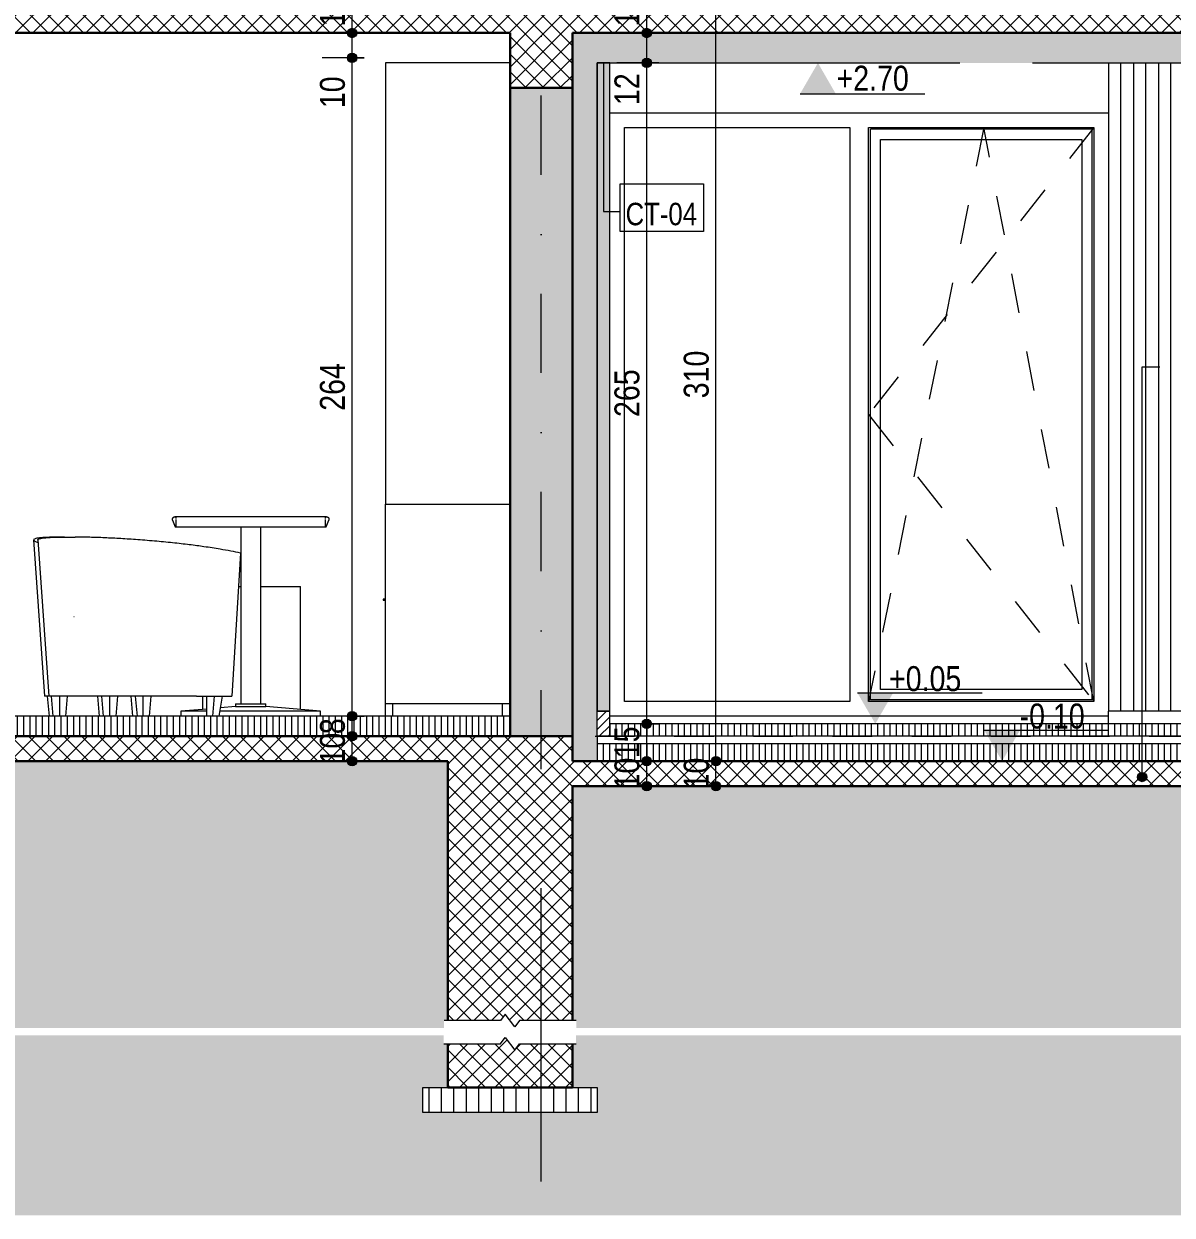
# Model space of a CAD drawing. Header units: centimetres. Extents: x -1987 to 51, y -192 to 807.
# Drawn here: x -904.1 to -443.6, y -192.1 to 285.7 of the extents above; entities that cross this region are included whole.
import ezdxf

# ---------------------------------------------------------------- set-up
doc = ezdxf.new("R2010")
doc.units = ezdxf.units.CM
doc.linetypes.add('Dash', pattern=[31.75, 15.875, -15.875])
doc.linetypes.add('Dash dot', pattern=[79.375, 31.75, -23.8125, 0, -23.8125])
for name, color, linetype, lineweight in [('A-ANNO-DIMS', 7, 'Continuous', 9), ('A-ANNO-DIMS-50', 7, 'Continuous', 9), ('A-ANNO-NOTE', 7, 'Continuous', 9), ('A-DETL-GENF', 7, 'Continuous', 9), ('A-DETL-MBND', 7, 'Continuous', 9), ('A-FLOR', 7, 'Continuous', 9), ('A-FLOR-FNSH', 7, 'Continuous', 9), ('A-FLOR-LEVL', 7, 'Continuous', 9), ('A-FLOR-MCUT', 7, 'Continuous', 9), ('A-FLOR-PATT', 7, 'Continuous', 9), ('A-GLAZ', 7, 'Continuous', 5), ('A-GLAZ-CWMG', 7, 'Continuous', 9), ('A-GLAZ-HDLN', 7, 'Dash', 5), ('A-WALL', 7, 'Continuous', 9), ('A-WALL-IDEN', 7, 'Continuous', 9), ('A-WALL-PATT', 7, 'Continuous', 9), ('E-ELEC-EQPM', 7, 'Continuous', 9), ('G-ANNO-DIMS', 7, 'Continuous', 9), ('G-ANNO-TEXT', 7, 'Continuous', 9), ('I-FURN', 7, 'Continuous', 9), ('M-EQPM', 7, 'Continuous', 9), ('S-BEAM', 7, 'Continuous', 9), ('S-GRID', 7, 'Continuous', 9)]:
    doc.layers.add(name, color=color, linetype=linetype, lineweight=lineweight)
doc.layers.add('A-DETL', color=7, linetype='Continuous', lineweight=9, true_color=0x008000)
doc.styles.add('Arial Narrow', font='ARIALN.TTF', dxfattribs={"height": 10})
doc.styles.add('Arial Narrow_3', font='ARIALN.TTF', dxfattribs={"height": 9})
doc.dimstyles.new('TEC_DIM', dxfattribs={"dimscale": 30.48, "dimtxt": 10.23431, "dimasz": 0.492126, "dimexe": 0.393701, "dimexo": 0.246063, "dimgap": 0, "dimtad": 1, "dimdec": 0, "dimzin": 0, "dimdsep": 46, "dimtxsty": 'Arial Narrow', "dimblk1": 'DOTSMALL', "dimblk2": 'DOTSMALL', "dimsah": 1, "dimcen": 0.09, "dimazin": 0, "dimtfac": 1, "dimtdec": 4, "dimtix": 1, "dimtmove": 0, "dimatfit": 3, "dimfxl": 0, "dimtvp": 1, "dimtolj": 1, "dimtzin": 0, "dimarcsym": 0})
doc.dimstyles.new('TEC_DIM_2', dxfattribs={"dimscale": 30.48, "dimtxt": 10.23431, "dimasz": 0.492126, "dimexe": 0.393701, "dimexo": 0.246063, "dimgap": 0, "dimtad": 1, "dimdec": 0, "dimzin": 0, "dimdsep": 46, "dimtxsty": 'Arial Narrow', "dimblk1": 'DOTSMALL', "dimblk2": 'DOTSMALL', "dimsah": 1, "dimcen": 0.09, "dimazin": 0, "dimtfac": 1, "dimtdec": 4, "dimtix": 1, "dimtmove": 2, "dimatfit": 3, "dimfxl": 0, "dimtvp": 1, "dimtolj": 1, "dimtzin": 0, "dimarcsym": 0})
pattern_1 = [(270, (-1006.643, 5), (2.5, 2e-16), [])]
pattern_2 = [(45, (-985.806, 295.661), (-3.535534, 3.535534), []), (135, (-985.806, 295.661), (-3.535534, -3.535534), [])]
pattern_3 = [(0, (-985.806, 295.661), (19.05, 19.05), [19.05, -19.05]), (0, (-985.806, 302.805), (19.05, 19.05), [19.05, -19.05]), (0, (-985.806, 309.948), (19.05, 19.05), [19.05, -19.05]), (90, (-983.425, 312.33), (-19.05, 19.05), [19.05, -19.05]), (90, (-976.281, 312.33), (-19.05, 19.05), [19.05, -19.05]), (90, (-969.137, 312.33), (-19.05, 19.05), [19.05, -19.05])]

# ---------------------------------------------------------------- blocks, each defined once
blk = doc.blocks.new('ШКАФ - ШКАФ-2266388-1-1')
at = {"layer": 'I-FURN', "color": 253, "true_color": 0xaaaaaa}
for p, q in [((-759.14, 93), (-709.14, 93)), ((-759.14, 13), (-759.14, 93)), ((-709.14, 13), (-759.14, 13)), ((-756.14, 8), (-756.14, 13)), ((-712.14, 8), (-712.14, 13))]:
    blk.add_line(p, q, dxfattribs=at)
blk = doc.blocks.new('Rectangular Mullion - TEC_LAMEL-2326487-1-1')
at = {"layer": 'A-GLAZ-CWMG', "true_color": 0xe9e5e0}
blk.add_hatch(color=254, dxfattribs=at).paths.add_polyline_path([(-674.14, 10), (-669.14, 10), (-669.14, 270), (-674.14, 270), (-674.14, 13.84)])
at = {"layer": 'A-GLAZ-CWMG', "color": 253, "lineweight": 15, "true_color": 0xaaaaaa}
for p, q in [((-669.14, 270), (-674.14, 270)), ((-674.14, 270), (-674.14, 10)), ((-669.14, 10), (-669.14, 270)), ((-674.14, 10), (-669.14, 10))]:
    blk.add_line(p, q, dxfattribs=at)
blk = doc.blocks.new('Furniture_Crescent_Armchair - 870x580x380mm-1673152-1-1')
at = {"layer": 'I-FURN', "color": 253, "true_color": 0xaaaaaa}
for p, q in [((-898.52, 78.72), (-894.14, 16)), ((-887.86, 79.85), (-883.61, 79.85)), ((-817.2, 73.47), (-820.66, 16)), ((-884.7, 16), (-894.14, 16)), ((-892.31, 8), (-893.01, 16)), ((-889.83, 16), (-889.83, 8)), ((-887.36, 8), (-886.65, 16)), ((-880.46, 16), (-884.7, 16)), ((-834.89, 16), (-880.46, 16)), ((-872.17, 8), (-872.88, 16)), ((-869.69, 8), (-869.69, 16)), ((-866.51, 16), (-867.22, 8)), ((-859.43, 16), (-858.72, 8)), ((-856.24, 8), (-856.24, 16)), ((-853.77, 8), (-853.06, 16)), ((-834.89, 16), (-820.66, 16)), ((-830.8, 8), (-830.8, 16)), ((-828.33, 8), (-827.62, 16)), ((-825.85, 8), (-824.44, 16))]:
    blk.add_line(p, q, dxfattribs=at)
at = {"layer": 'I-FURN', "color": 253, "true_color": 0xaaaaaa, "flags": 128}
blk.add_lwpolyline([(-884.11, 47.99), (-884.01, 48), (-883.92, 48)], dxfattribs=at)
at = {"layer": 'I-FURN', "color": 253, "true_color": 0xaaaaaa}
for points, knots in [([(-898.47, 78.59), (-898.6, 78.79), (-898.34, 79.15), (-896.35, 79.55), (-893.45, 79.76), (-890.46, 79.84), (-888.76, 79.85), (-887.86, 79.85)], [0.4705882, 0.4705882, 0.4705882, 0.4705882, 0.6029412, 0.7352941, 0.8676471, 0.9338235, 1, 1, 1, 1]), ([(-831.92, 76), (-832.81, 76.13), (-834.68, 76.4), (-838.75, 76.92), (-844.39, 77.56), (-851.75, 78.26), (-859.1, 78.84), (-866.11, 79.29), (-872.57, 79.61), (-877.53, 79.78), (-881.14, 79.84), (-882.81, 79.85), (-883.61, 79.85)], [-1, -1, -1, -1, -0.933824, -0.867647, -0.735294, -0.602941, -0.470588, -0.352941, -0.235294, -0.117647, -0.058824, 0, 0, 0, 0]), ([(-817.2, 73.47), (-818.42, 73.72), (-821.02, 74.22), (-825.86, 75.06), (-829.64, 75.66), (-831.92, 76)], [-1, -1, -1, -1, -0.7, -0.4, 0, 0, 0, 0])]:
    blk.add_open_spline(points, degree=3, knots=knots, dxfattribs=at)
blk = doc.blocks.new('Furniture_Crescent_Armchair - 870x580x380mm-1824840-1-1')
at = {"layer": 'I-FURN', "color": 253, "true_color": 0xaaaaaa}
for p, q in [((-900.25, 78.72), (-895.87, 16)), ((-887.86, 79.85), (-889.59, 79.85)), ((-894.28, 16), (-895.87, 16)), ((-894.74, 16), (-894.04, 8)), ((-874.61, 16), (-873.9, 8)), ((-860.45, 8), (-861.16, 16)), ((-832.53, 16), (-832.53, 10.75))]:
    blk.add_line(p, q, dxfattribs=at)
blk.add_open_spline([(-889.59, 79.85), (-890.39, 79.85), (-891.91, 79.84), (-894.63, 79.78), (-897.38, 79.61), (-899.52, 79.29), (-900.47, 78.84), (-900.05, 78.32), (-899, 77.92), (-898.43, 77.75)], degree=3, knots=[0, 0, 0, 0, 0.0588235, 0.1176471, 0.2352941, 0.3529412, 0.4705882, 0.6029412, 0.6983629, 0.6983629, 0.6983629, 0.6983629], dxfattribs=at)
blk = doc.blocks.new('Furniture_Table_Cafe - Furniture_Table_Cafe-1825741-1-1')
at = {"layer": 'I-FURN', "color": 253, "true_color": 0xaaaaaa}
for p, q in [((-844.46, 86.64), (-843.44, 84)), ((-843.14, 88), (-843.14, 87.3)), ((-843.14, 86.85), (-843.14, 84)), ((-783.14, 87.3), (-783.14, 88)), ((-783.14, 84), (-783.14, 86.85)), ((-782.84, 84), (-781.83, 86.64)), ((-843.44, 84), (-782.84, 84)), ((-817.14, 84), (-817.14, 12.92)), ((-809.14, 12.92), (-809.14, 84)), ((-830.8, 10.9), (-841.14, 10)), ((-841.14, 10), (-841.14, 8)), ((-830.87, 10), (-841.14, 10)), ((-785.14, 10), (-825.55, 10)), ((-819.23, 11.92), (-825.25, 11.39)), ((-819.23, 12.92), (-819.23, 11.92)), ((-819.23, 12.92), (-807.06, 12.92)), ((-819.23, 11.92), (-807.06, 11.92)), ((-807.06, 11.92), (-807.06, 12.92)), ((-785.14, 10), (-807.06, 11.92)), ((-785.14, 8), (-785.14, 10))]:
    blk.add_line(p, q, dxfattribs=at)
at = {"layer": 'I-FURN', "color": 253, "true_color": 0xaaaaaa, "flags": 128}
for points in [[(-844.46, 86.64), (-844.47, 86.68), (-844.48, 86.72), (-844.49, 86.76), (-844.5, 86.79), (-844.51, 86.83), (-844.52, 86.87), (-844.52, 86.91), (-844.52, 86.95), (-844.52, 86.99), (-844.52, 87.03), (-844.52, 87.07), (-844.52, 87.11), (-844.51, 87.15), (-844.51, 87.19), (-844.5, 87.23), (-844.49, 87.27), (-844.48, 87.31), (-844.46, 87.35), (-844.45, 87.38), (-844.43, 87.42), (-844.41, 87.46), (-844.39, 87.49), (-844.37, 87.53), (-844.35, 87.56), (-844.33, 87.59), (-844.31, 87.62), (-844.28, 87.65), (-844.25, 87.68), (-844.23, 87.71), (-844.2, 87.74), (-844.17, 87.77), (-844.13, 87.79), (-844.1, 87.82), (-844.07, 87.84), (-844.04, 87.86), (-844, 87.88), (-843.97, 87.9), (-843.93, 87.91), (-843.89, 87.93), (-843.85, 87.94), (-843.82, 87.96), (-843.78, 87.97), (-843.74, 87.98), (-843.7, 87.98), (-843.66, 87.99), (-843.62, 88), (-843.58, 88), (-843.54, 88), (-843.52, 88)], [(-843.52, 88), (-843.5, 88), (-843.43, 88), (-843.31, 88), (-843.14, 88)], [(-782.76, 88), (-782.79, 88), (-782.86, 88), (-782.98, 88), (-783.15, 88), (-783.37, 88), (-783.63, 88), (-783.95, 88), (-784.31, 88), (-784.71, 88), (-785.16, 88), (-785.66, 88), (-786.2, 88), (-786.78, 88), (-787.4, 88), (-788.07, 88), (-788.78, 88), (-789.52, 88), (-790.3, 88), (-791.12, 88), (-791.98, 88), (-792.87, 88), (-793.79, 88), (-794.74, 88), (-795.72, 88), (-796.73, 88), (-797.76, 88), (-798.82, 88), (-799.91, 88), (-801.01, 88), (-802.13, 88), (-803.28, 88), (-804.43, 88), (-805.6, 88), (-806.79, 88), (-807.98, 88), (-809.18, 88), (-810.39, 88), (-811.6, 88), (-812.82, 88), (-814.03, 88), (-815.24, 88), (-816.45, 88), (-817.66, 88), (-818.86, 88), (-820.05, 88), (-821.22, 88), (-822.39, 88), (-823.54, 88), (-824.67, 88), (-825.79, 88), (-826.88, 88), (-827.95, 88), (-829, 88), (-830.03, 88), (-831.02, 88), (-831.99, 88), (-832.93, 88), (-833.83, 88), (-834.71, 88), (-835.55, 88), (-836.35, 88), (-837.11, 88), (-837.84, 88), (-838.53, 88), (-839.18, 88), (-839.78, 88), (-840.34, 88), (-840.86, 88), (-841.34, 88), (-841.77, 88), (-842.15, 88), (-842.49, 88), (-842.78, 88), (-843.02, 88), (-843.22, 88), (-843.37, 88), (-843.47, 88), (-843.52, 88), (-843.52, 88)], [(-783.17, 88), (-783.07, 88), (-782.92, 88), (-782.82, 88), (-782.77, 88), (-782.76, 88)], [(-782.76, 88), (-782.72, 88), (-782.68, 88), (-782.64, 87.99), (-782.6, 87.99), (-782.56, 87.98), (-782.53, 87.97), (-782.49, 87.96), (-782.45, 87.95), (-782.41, 87.94), (-782.37, 87.92), (-782.34, 87.9), (-782.3, 87.89), (-782.27, 87.87), (-782.23, 87.85), (-782.2, 87.83), (-782.17, 87.8), (-782.13, 87.78), (-782.1, 87.75), (-782.07, 87.72), (-782.05, 87.7), (-782.02, 87.67), (-781.99, 87.64), (-781.97, 87.61), (-781.94, 87.57), (-781.92, 87.54), (-781.9, 87.51), (-781.88, 87.47), (-781.86, 87.44), (-781.85, 87.4), (-781.83, 87.36), (-781.82, 87.32), (-781.8, 87.29), (-781.79, 87.25), (-781.79, 87.21), (-781.78, 87.17), (-781.77, 87.13), (-781.77, 87.09), (-781.76, 87.05), (-781.76, 87.01), (-781.76, 86.97), (-781.77, 86.93), (-781.77, 86.89), (-781.77, 86.85), (-781.78, 86.81), (-781.79, 86.77), (-781.8, 86.73), (-781.81, 86.7), (-781.82, 86.66), (-781.83, 86.64)]]:
    blk.add_lwpolyline(points, dxfattribs=at)
blk = doc.blocks.new('Fireplace - Type 1-2346596-1-1')
at = {"layer": 'E-ELEC-EQPM', "color": 253, "true_color": 0xaaaaaa}
for p, q in [((-759.14, 270), (-759.14, 93)), ((-709.14, 270), (-759.14, 270)), ((-760.07, 54.99), (-760.07, 54.49)), ((-759.14, 54.99), (-760.07, 54.99)), ((-760.07, 54.99), (-760.07, 54.49)), ((-760.07, 54.99), (-759.14, 54.99)), ((-760.07, 54.49), (-759.14, 54.49)), ((-759.14, 54.49), (-760.07, 54.49)), ((-759.37, 54.99), (-759.14, 54.99)), ((-759.37, 54.49), (-759.37, 54.99)), ((-759.14, 54.99), (-759.37, 54.99)), ((-759.37, 54.99), (-759.37, 54.49)), ((-759.14, 54.49), (-759.37, 54.49)), ((-759.37, 54.49), (-759.14, 54.49)), ((-759.14, 8), (-759.14, 13))]:
    blk.add_line(p, q, dxfattribs=at)
blk = doc.blocks.new('Heat_Pump-Floor_Unit-VRV_IV-Daikin-FXLQ_MVJU - ERROR_LOAD Type Catalog-2382949-1-1')
at = {"layer": 'M-EQPM'}
for p, q in [((-818.01, 60.01), (-817.14, 60.01)), ((-809.14, 60.01), (-795.68, 60.01)), ((-795.68, 60.01), (-793.14, 60.01)), ((-793.14, 10.7), (-793.14, 60.01))]:
    blk.add_line(p, q, dxfattribs=at)
blk = doc.blocks.new('DOUBLE - OK_F - 200x242-2493595-1-1')
at = {"layer": 'A-GLAZ'}
for p, q in [((-663.24, 13.9), (-663.24, 244.1)), ((-663.24, 244.1), (-572.94, 244.1)), ((-572.94, 244.1), (-572.94, 13.9)), ((-565.34, 13.9), (-565.34, 244.1)), ((-565.34, 244.1), (-475.04, 244.1)), ((-475.04, 244.1), (-475.04, 13.9)), ((-564.64, 14.6), (-564.64, 243.4)), ((-475.74, 243.4), (-564.64, 243.4)), ((-560.54, 18.7), (-560.54, 239.3)), ((-560.54, 239.3), (-479.84, 239.3)), ((-479.84, 239.3), (-479.84, 18.7)), ((-475.74, 14.6), (-475.74, 243.4)), ((-475.74, 14.6), (-564.64, 14.6)), ((-479.84, 18.7), (-560.54, 18.7)), ((-572.94, 13.9), (-663.24, 13.9)), ((-475.04, 13.9), (-565.34, 13.9))]:
    blk.add_line(p, q, dxfattribs=at)
at = {"layer": 'A-GLAZ-HDLN'}
for p, q in [((-519.14, 244.1), (-565.34, 13.9)), ((-475.04, 244.1), (-565.34, 129)), ((-475.04, 13.9), (-519.14, 244.1)), ((-565.34, 129), (-475.04, 13.9))]:
    blk.add_line(p, q, dxfattribs=at)
blk = doc.blocks.new('Rectangular Mullion - TEC_LAMEL-V18-1-1')
at = {"layer": 'A-GLAZ-CWMG', "color": 253, "true_color": 0xaaaaaa}
for p, q in [((-469.14, 270), (-469.14, 10)), ((-464.14, 10), (-464.14, 270)), ((-464.14, 10), (-469.14, 10))]:
    blk.add_line(p, q, dxfattribs=at)
blk = doc.blocks.new('TEC-BREAKLINE - M_Break Line-2500870-1-1')
at = {"layer": 'A-DETL-GENF'}
for p, q in [((-1762.95, -114), (-1785.63, -114)), ((-1761.05, -111.46), (-1762.95, -114)), ((-1757.24, -116.54), (-1761.05, -111.46)), ((-1755.33, -114), (-1757.24, -116.54)), ((-1732.57, -114), (-1755.33, -114))]:
    blk.add_line(p, q, dxfattribs=at)
blk = doc.blocks.new('TEC-BREAKLINE - M_Break Line-V26-1-1')
at = {"layer": 'A-DETL-GENF'}
for p, q in [((-1785.72, -123.37), (-1762.95, -123.37)), ((-1762.95, -123.37), (-1761.05, -120.83)), ((-1761.05, -120.83), (-1757.24, -125.91)), ((-1757.24, -125.91), (-1755.33, -123.37)), ((-1755.33, -123.37), (-1732.66, -123.37))]:
    blk.add_line(p, q, dxfattribs=at)
blk = doc.blocks.new('Spot Elevations - ELEVATION_PROJECT-150941-1-1')
at = {"layer": 'A-ANNO-NOTE'}
blk.add_hatch(color=256, dxfattribs=at).paths.add_polyline_path([(-1581.3, 312.39), (-1566.99, 312.39), (-1574.14, 300)])
blk.add_line((-1581.3, 312.39), (-1531.3, 312.39), dxfattribs=at)
blk = doc.blocks.new('Spot Elevations - ELEVATION_PROJECT-V44-1-1')
at = {"layer": 'A-ANNO-NOTE'}
blk.add_hatch(color=256, dxfattribs=at).paths.add_polyline_path([(-1642.01, 259.44), (-1627.7, 259.44), (-1634.85, 271.83)])
blk.add_line((-1642.01, 259.44), (-1592.01, 259.44), dxfattribs=at)
blk = doc.blocks.new('DIMBLOCK32-1-1')
at = {"layer": 'A-ANNO-DIMS-50', "transparency": 16777216}
h = blk.add_hatch(color=256, dxfattribs=at)
edge = h.paths.add_edge_path()
edge.add_arc((-772.48, 0), 1.87, 0, 360)
h = blk.add_hatch(color=256, dxfattribs=at)
edge = h.paths.add_edge_path()
edge.add_arc((-772.48, -10), 1.87, 0, 360)
for p, q in [((-767.63, 0), (-784.48, 0)), ((-772.48, -10), (-772.48, 0)), ((-772.48, 0), (-767.63, 0)), ((-767.63, -10), (-784.48, -10)), ((-772.48, -10), (-767.63, -10))]:
    blk.add_line(p, q, dxfattribs=at)
for centre in [(-772.48, 0), (-772.48, -10)]:
    blk.add_circle(centre, 1.87, dxfattribs=at)
at = {"layer": 'A-ANNO-DIMS-50', "color": 0, "transparency": 16777216, "insert": (-785.4, -11.34), "char_height": 10, "width": 15.2053, "attachment_point": 1, "rotation": 90, "line_spacing_factor": 0.974696, "style": 'Arial Narrow'}
blk.add_mtext('10', dxfattribs=at)
blk = doc.blocks.new('_DotSmall')
at = {"color": 0, "linetype": 'ByBlock', "const_width": 0.5}
blk.add_lwpolyline([(-0.0625, 0, 1), (0.0625, 0, 1)], format="xyb", close=True, dxfattribs=at)
blk = doc.blocks.new('DIMBLOCK33-1-1')
at = {"layer": 'A-ANNO-DIMS-50', "transparency": 16777216}
h = blk.add_hatch(color=256, dxfattribs=at)
edge = h.paths.add_edge_path()
edge.add_arc((-772.48, 8), 1.87, 0, 360)
h = blk.add_hatch(color=256, dxfattribs=at)
edge = h.paths.add_edge_path()
edge.add_arc((-772.48, 0), 1.87, 0, 360)
for p, q in [((-767.63, 8), (-784.48, 8)), ((-772.48, 0), (-772.48, 8)), ((-772.48, 8), (-767.63, 8)), ((-767.63, 0), (-784.48, 0)), ((-772.48, 0), (-767.63, 0))]:
    blk.add_line(p, q, dxfattribs=at)
for centre in [(-772.48, 8), (-772.48, 0)]:
    blk.add_circle(centre, 1.87, dxfattribs=at)
at = {"layer": 'A-ANNO-DIMS-50', "color": 0, "transparency": 16777216, "insert": (-785.4, 0.83), "char_height": 10, "width": 7.6026, "attachment_point": 1, "rotation": 90, "line_spacing_factor": 0.974696, "style": 'Arial Narrow'}
blk.add_mtext('\\fArial Narrow|b0|i0|c204|p34|;8', dxfattribs=at)
blk = doc.blocks.new('DIMBLOCK34-1-1')
at = {"layer": 'A-ANNO-DIMS-50', "transparency": 16777216}
h = blk.add_hatch(color=256, dxfattribs=at)
edge = h.paths.add_edge_path()
edge.add_arc((-772.48, 272), 1.88, 0, 360)
h = blk.add_hatch(color=256, dxfattribs=at)
edge = h.paths.add_edge_path()
edge.add_arc((-772.48, 8), 1.87, 0, 360)
for p, q in [((-767.63, 272), (-784.48, 272)), ((-772.48, 8), (-772.48, 272)), ((-772.48, 272), (-767.63, 272)), ((-767.63, 8), (-784.48, 8)), ((-772.48, 8), (-767.63, 8))]:
    blk.add_line(p, q, dxfattribs=at)
for centre, radius in [((-772.48, 272), 1.88), ((-772.48, 8), 1.87)]:
    blk.add_circle(centre, radius, dxfattribs=at)
at = {"layer": 'A-ANNO-DIMS-50', "color": 0, "transparency": 16777216, "insert": (-785.4, 130.5), "char_height": 10, "width": 22.8079, "attachment_point": 1, "rotation": 90, "line_spacing_factor": 0.974696, "style": 'Arial Narrow'}
blk.add_mtext('264', dxfattribs=at)
blk = doc.blocks.new('DIMBLOCK35-1-1')
at = {"layer": 'A-ANNO-DIMS-50', "transparency": 16777216}
h = blk.add_hatch(color=256, dxfattribs=at)
edge = h.paths.add_edge_path()
edge.add_arc((-772.48, 282), 1.88, 0, 360)
h = blk.add_hatch(color=256, dxfattribs=at)
edge = h.paths.add_edge_path()
edge.add_arc((-772.48, 272), 1.88, 0, 360)
for p, q in [((-767.63, 282), (-784.48, 282)), ((-772.48, 272), (-772.48, 282)), ((-772.48, 282), (-767.63, 282)), ((-767.63, 272), (-784.48, 272)), ((-772.48, 272), (-767.63, 272))]:
    blk.add_line(p, q, dxfattribs=at)
for centre in [(-772.48, 282), (-772.48, 272)]:
    blk.add_circle(centre, 1.88, dxfattribs=at)
at = {"layer": 'A-ANNO-DIMS-50', "color": 0, "transparency": 16777216, "insert": (-785.4, 251.86), "char_height": 10, "width": 15.2053, "attachment_point": 1, "rotation": 90, "line_spacing_factor": 0.974696, "style": 'Arial Narrow'}
blk.add_mtext('10', dxfattribs=at)
blk = doc.blocks.new('DIMBLOCK36-1-1')
at = {"layer": 'A-ANNO-DIMS-50', "transparency": 16777216}
h = blk.add_hatch(color=256, dxfattribs=at)
edge = h.paths.add_edge_path()
edge.add_arc((-772.48, 300), 1.88, 0, 360)
h = blk.add_hatch(color=256, dxfattribs=at)
edge = h.paths.add_edge_path()
edge.add_arc((-772.48, 282), 1.88, 0, 360)
for p, q in [((-767.63, 300), (-784.48, 300)), ((-772.48, 282), (-772.48, 300)), ((-772.48, 300), (-767.63, 300)), ((-767.63, 282), (-784.48, 282)), ((-772.48, 282), (-767.63, 282))]:
    blk.add_line(p, q, dxfattribs=at)
for centre in [(-772.48, 300), (-772.48, 282)]:
    blk.add_circle(centre, 1.88, dxfattribs=at)
at = {"layer": 'A-ANNO-DIMS-50', "color": 0, "transparency": 16777216, "insert": (-785.4, 284.66), "char_height": 10, "width": 15.2053, "attachment_point": 1, "rotation": 90, "line_spacing_factor": 0.974696, "style": 'Arial Narrow'}
blk.add_mtext('18', dxfattribs=at)
blk = doc.blocks.new('DIMBLOCK39-1-1')
at = {"layer": 'A-ANNO-DIMS-50', "transparency": 16777216}
h = blk.add_hatch(color=256, dxfattribs=at)
edge = h.paths.add_edge_path()
edge.add_arc((-654.34, -10), 1.87, 0, 360)
h = blk.add_hatch(color=256, dxfattribs=at)
edge = h.paths.add_edge_path()
edge.add_arc((-654.34, -20), 1.88, 0, 360)
for p, q in [((-649.49, -10), (-666.34, -10)), ((-654.34, -20), (-654.34, -10)), ((-654.34, -10), (-649.49, -10)), ((-649.49, -20), (-666.34, -20)), ((-654.34, -20), (-649.49, -20))]:
    blk.add_line(p, q, dxfattribs=at)
for centre, radius in [((-654.34, -10), 1.87), ((-654.34, -20), 1.88)]:
    blk.add_circle(centre, radius, dxfattribs=at)
at = {"layer": 'A-ANNO-DIMS-50', "color": 0, "transparency": 16777216, "insert": (-667.27, -21.34), "char_height": 10, "width": 15.2053, "attachment_point": 1, "rotation": 90, "line_spacing_factor": 0.974696, "style": 'Arial Narrow'}
blk.add_mtext('10', dxfattribs=at)
blk = doc.blocks.new('DIMBLOCK40-1-1')
at = {"layer": 'A-ANNO-DIMS-50', "transparency": 16777216}
h = blk.add_hatch(color=256, dxfattribs=at)
edge = h.paths.add_edge_path()
edge.add_arc((-654.34, 5), 1.87, 0, 360)
h = blk.add_hatch(color=256, dxfattribs=at)
edge = h.paths.add_edge_path()
edge.add_arc((-654.34, -10), 1.87, 0, 360)
for p, q in [((-649.49, 5), (-666.34, 5)), ((-654.34, -10), (-654.34, 5)), ((-654.34, 5), (-649.49, 5)), ((-649.49, -10), (-666.34, -10)), ((-654.34, -10), (-649.49, -10))]:
    blk.add_line(p, q, dxfattribs=at)
for centre in [(-654.34, 5), (-654.34, -10)]:
    blk.add_circle(centre, 1.87, dxfattribs=at)
at = {"layer": 'A-ANNO-DIMS-50', "color": 0, "transparency": 16777216, "insert": (-667.27, -8.84), "char_height": 10, "width": 15.2053, "attachment_point": 1, "rotation": 90, "line_spacing_factor": 0.974696, "style": 'Arial Narrow'}
blk.add_mtext('15', dxfattribs=at)
blk = doc.blocks.new('DIMBLOCK41-1-1')
at = {"layer": 'A-ANNO-DIMS-50', "transparency": 16777216}
h = blk.add_hatch(color=256, dxfattribs=at)
edge = h.paths.add_edge_path()
edge.add_arc((-654.34, 270), 1.88, 0, 360)
h = blk.add_hatch(color=256, dxfattribs=at)
edge = h.paths.add_edge_path()
edge.add_arc((-654.34, 5), 1.87, 0, 360)
for p, q in [((-649.49, 270), (-666.34, 270)), ((-654.34, 5), (-654.34, 270)), ((-654.34, 270), (-649.49, 270)), ((-649.49, 5), (-666.34, 5)), ((-654.34, 5), (-649.49, 5))]:
    blk.add_line(p, q, dxfattribs=at)
for centre, radius in [((-654.34, 270), 1.88), ((-654.34, 5), 1.87)]:
    blk.add_circle(centre, radius, dxfattribs=at)
at = {"layer": 'A-ANNO-DIMS-50', "color": 0, "transparency": 16777216, "insert": (-667.27, 128), "char_height": 10, "width": 22.8079, "attachment_point": 1, "rotation": 90, "line_spacing_factor": 0.974696, "style": 'Arial Narrow'}
blk.add_mtext('265', dxfattribs=at)
blk = doc.blocks.new('DIMBLOCK42-1-1')
at = {"layer": 'A-ANNO-DIMS-50', "transparency": 16777216}
h = blk.add_hatch(color=256, dxfattribs=at)
edge = h.paths.add_edge_path()
edge.add_arc((-654.34, 282), 1.88, 0, 360)
h = blk.add_hatch(color=256, dxfattribs=at)
edge = h.paths.add_edge_path()
edge.add_arc((-654.34, 270), 1.88, 0, 360)
for p, q in [((-649.49, 282), (-666.34, 282)), ((-654.34, 270), (-654.34, 282)), ((-654.34, 282), (-649.49, 282)), ((-649.49, 270), (-666.34, 270)), ((-654.34, 270), (-649.49, 270))]:
    blk.add_line(p, q, dxfattribs=at)
for centre in [(-654.34, 282), (-654.34, 270)]:
    blk.add_circle(centre, 1.88, dxfattribs=at)
at = {"layer": 'A-ANNO-DIMS-50', "color": 0, "transparency": 16777216, "insert": (-667.27, 253.09), "char_height": 10, "width": 15.2053, "attachment_point": 1, "rotation": 90, "line_spacing_factor": 0.974696, "style": 'Arial Narrow'}
blk.add_mtext('12', dxfattribs=at)
blk = doc.blocks.new('DIMBLOCK43-1-1')
at = {"layer": 'A-ANNO-DIMS-50', "transparency": 16777216}
h = blk.add_hatch(color=256, dxfattribs=at)
edge = h.paths.add_edge_path()
edge.add_arc((-654.34, 300), 1.88, 0, 360)
h = blk.add_hatch(color=256, dxfattribs=at)
edge = h.paths.add_edge_path()
edge.add_arc((-654.34, 282), 1.88, 0, 360)
for p, q in [((-649.49, 300), (-666.34, 300)), ((-654.34, 282), (-654.34, 300)), ((-654.34, 300), (-649.49, 300)), ((-649.49, 282), (-666.34, 282)), ((-654.34, 282), (-649.49, 282))]:
    blk.add_line(p, q, dxfattribs=at)
for centre in [(-654.34, 300), (-654.34, 282)]:
    blk.add_circle(centre, 1.88, dxfattribs=at)
at = {"layer": 'A-ANNO-DIMS-50', "color": 0, "transparency": 16777216, "insert": (-667.27, 284.66), "char_height": 10, "width": 15.2053, "attachment_point": 1, "rotation": 90, "line_spacing_factor": 0.974696, "style": 'Arial Narrow'}
blk.add_mtext('18', dxfattribs=at)
blk = doc.blocks.new('DIMBLOCK47-1-1')
at = {"layer": 'A-ANNO-DIMS-50', "transparency": 16777216}
h = blk.add_hatch(color=256, dxfattribs=at)
edge = h.paths.add_edge_path()
edge.add_arc((-626.55, -10), 1.87, 0, 360)
h = blk.add_hatch(color=256, dxfattribs=at)
edge = h.paths.add_edge_path()
edge.add_arc((-626.55, -20), 1.88, 0, 360)
for p, q in [((-621.7, -10), (-638.55, -10)), ((-626.55, -20), (-626.55, -10)), ((-626.55, -10), (-621.7, -10)), ((-621.7, -20), (-638.55, -20)), ((-626.55, -20), (-621.7, -20))]:
    blk.add_line(p, q, dxfattribs=at)
for centre, radius in [((-626.55, -10), 1.87), ((-626.55, -20), 1.88)]:
    blk.add_circle(centre, radius, dxfattribs=at)
at = {"layer": 'A-ANNO-DIMS-50', "color": 0, "transparency": 16777216, "insert": (-639.48, -21.34), "char_height": 10, "width": 15.2053, "attachment_point": 1, "rotation": 90, "line_spacing_factor": 0.974696, "style": 'Arial Narrow'}
blk.add_mtext('10', dxfattribs=at)
blk = doc.blocks.new('DIMBLOCK48-1-1')
at = {"layer": 'A-ANNO-DIMS-50', "transparency": 16777216}
h = blk.add_hatch(color=256, dxfattribs=at)
edge = h.paths.add_edge_path()
edge.add_arc((-626.55, 300), 1.88, 0, 360)
h = blk.add_hatch(color=256, dxfattribs=at)
edge = h.paths.add_edge_path()
edge.add_arc((-626.55, -10), 1.87, 0, 360)
for p, q in [((-621.7, 300), (-638.55, 300)), ((-626.55, -10), (-626.55, 300)), ((-626.55, 300), (-621.7, 300)), ((-621.7, -10), (-638.55, -10)), ((-626.55, -10), (-621.7, -10))]:
    blk.add_line(p, q, dxfattribs=at)
for centre, radius in [((-626.55, 300), 1.88), ((-626.55, -10), 1.87)]:
    blk.add_circle(centre, radius, dxfattribs=at)
at = {"layer": 'A-ANNO-DIMS-50', "color": 0, "transparency": 16777216, "insert": (-639.48, 135.5), "char_height": 10, "width": 22.8079, "attachment_point": 1, "rotation": 90, "line_spacing_factor": 0.974696, "style": 'Arial Narrow'}
blk.add_mtext('310', dxfattribs=at)

msp = doc.modelspace()

# ---------------------------------------------------------------- hatches: boundary and pattern name
at = {"layer": 'A-DETL-GENF'}
h = msp.add_hatch(dxfattribs=at)
h.set_pattern_fill('FP1_13', color=256, style=0, pattern_type=2)
h.set_pattern_definition(pattern_3)
h.paths.add_polyline_path([(-97.77, -116.98), (16.27, -116.98), (16.27, -30), (-204.14, -30), (-204.14, -100), (-209.14, -100), (-209.14, -114), (-207.51, -114), (-207.51, -116.98), (-108.91, -116.98)])
h.paths.add_polyline_path([(-1785.63, -116.98), (-1785.63, -114), (-1784.14, -114), (-1784.14, -100), (-1799.14, -100), (-1799.14, -30), (-1986.6, -30), (-1986.6, -116.98), (-1786.27, -116.98)])
h.paths.add_polyline_path([(-1727.85, -116.98), (-1378.13, -116.98), (-1378.13, -114), (-1376.64, -114), (-1376.64, -10), (-1734.14, -10), (-1734.14, -114), (-1732.57, -114), (-1732.57, -116.98)])
h.paths.add_polyline_path([(-1325.07, -116.98), (-735.63, -116.98), (-735.63, -114), (-734.14, -114), (-734.14, -10), (-1326.64, -10), (-1326.64, -114), (-1325.07, -114), (-1325.07, -116.54)])
h.paths.add_polyline_path([(-241, -116.98), (-241, -114), (-239.14, -114), (-239.14, -20), (-684.14, -20), (-684.14, -114), (-682.57, -114), (-682.57, -116.98), (-245.2, -116.98)])
h = msp.add_hatch(dxfattribs=at)
h.set_pattern_fill('FP1_13', color=256, style=0, pattern_type=2)
h.set_pattern_definition(pattern_3)
h.paths.add_polyline_path([(-985.17, -192.07), (16.27, -192.07), (16.27, -120.01), (-207.41, -120.01), (-207.41, -123.37), (-209.14, -123.37), (-209.14, -140.87), (-199.14, -140.87), (-199.14, -150.87), (-249.14, -150.87), (-249.14, -140.87), (-239.14, -140.87), (-239.14, -123.37), (-241.15, -123.37), (-241.15, -120.01), (-682.66, -120.01), (-682.66, -123.37), (-684.14, -123.37), (-684.14, -140.87), (-674.14, -140.87), (-674.14, -150.87), (-744.14, -150.87), (-744.14, -140.87), (-734.14, -140.87), (-734.14, -123.37), (-735.72, -123.37), (-735.72, -120.01), (-1325.16, -120.01), (-1325.16, -123.37), (-1326.64, -123.37), (-1326.64, -140.87), (-1316.64, -140.87), (-1316.64, -150.87), (-1386.64, -150.87), (-1386.64, -140.87), (-1376.64, -140.87), (-1376.64, -123.37), (-1378.22, -123.37), (-1378.22, -120.01), (-1732.66, -120.01), (-1732.66, -123.37), (-1734.14, -123.37), (-1734.14, -140.87), (-1724.14, -140.87), (-1724.14, -150.87), (-1794.14, -150.87), (-1794.14, -140.87), (-1784.14, -140.87), (-1784.14, -123.37), (-1785.72, -123.37), (-1785.72, -120.01), (-1986.6, -120.01), (-1986.6, -192.07), (-1429.96, -192.07)])
at = {"layer": 'A-FLOR-PATT'}
h = msp.add_hatch(dxfattribs=at)
h.set_pattern_fill('FP1_11', color=256, style=0, pattern_type=2)
h.set_pattern_definition(pattern_2)
h.paths.add_polyline_path([(-1086.87, 282), (-224.14, 282), (-224.14, 300), (-1784.14, 300), (-1784.14, 282), (-1090.79, 282)])
at = {"layer": 'A-FLOR-PATT', "true_color": 0xffff80}
msp.add_hatch(color=51, dxfattribs=at).paths.add_polyline_path([(-214.14, 270), (-214.14, 282), (-684.14, 282), (-684.14, 270), (-218.44, 270)])
at = {"layer": 'A-FLOR-PATT', "true_color": 0x787878}
h = msp.add_hatch(dxfattribs=at)
h.set_pattern_fill('FP1_5', color=8, style=0, pattern_type=2)
h.set_pattern_definition([(270, (-1004.143, 8), (2.5, 2e-16), [])])
h.paths.add_polyline_path([(-709.14, 0), (-709.14, 8), (-1784.14, 8), (-1784.14, 0), (-734.81, 0)])
h = msp.add_hatch(dxfattribs=at)
h.set_pattern_fill('FP1_1', color=8, style=0, pattern_type=2)
h.set_pattern_definition(pattern_1)
h.paths.add_polyline_path([(-547.04, 0), (-209.14, 0), (-209.14, 5), (-669.14, 5), (-669.14, 0), (-562.69, 0)])
at = {"layer": 'A-FLOR-PATT'}
h = msp.add_hatch(dxfattribs=at)
h.set_pattern_fill('FP1_11', color=256, style=0, pattern_type=2)
h.set_pattern_definition(pattern_2)
h.paths.add_polyline_path([(-1784.14, -10), (-684.14, -10), (-684.14, 0), (-1784.14, 0), (-1784.14, -0.69)])
at = {"layer": 'A-FLOR-PATT', "true_color": 0xc0c0c0}
h = msp.add_hatch(dxfattribs=at)
h.set_pattern_fill('FP1_1', color=9, style=0, pattern_type=2)
h.set_pattern_definition(pattern_1)
h.paths.add_polyline_path([(-484.45, -10), (-209.14, -10), (-209.14, -3), (-674.14, -3), (-674.14, -10), (-609.63, -10)])
at = {"layer": 'A-FLOR-PATT'}
h = msp.add_hatch(dxfattribs=at)
h.set_pattern_fill('FP1_11', color=256, style=0, pattern_type=2)
h.set_pattern_definition(pattern_2)
h.paths.add_polyline_path([(-684.14, -20), (-229.14, -20), (-229.14, -10), (-684.14, -10)])
at = {"layer": 'A-FLOR-PATT', "true_color": 0x787878}
h = msp.add_hatch(dxfattribs=at)
h.set_pattern_fill('FP1_14', color=8, style=0, pattern_type=2)
h.set_pattern_definition([(270, (-1006.643, -180), (5, 3e-16), [])])
h.paths.add_polyline_path([(-199.14, -150.87), (-199.14, -140.87), (-249.14, -140.87), (-249.14, -150.87), (-215.23, -150.87)])
h.paths.add_polyline_path([(-1724.14, -150.87), (-1724.14, -140.87), (-1794.14, -140.87), (-1794.14, -150.87), (-1734.14, -150.87)])
h.paths.add_polyline_path([(-1386.64, -150.87), (-1316.64, -150.87), (-1316.64, -140.87), (-1386.64, -140.87)])
h.paths.add_polyline_path([(-674.14, -150.87), (-674.14, -140.87), (-744.14, -140.87), (-744.14, -150.87)])
at = {"layer": 'A-WALL-PATT', "lineweight": 5, "true_color": 0xffff80}
msp.add_hatch(color=51, dxfattribs=at).paths.add_polyline_path([(-684.14, -10), (-674.14, -10), (-674.14, 270), (-684.14, 270), (-684.14, -0.69)])
at = {"layer": 'A-WALL-PATT', "true_color": 0x808080}
msp.add_hatch(color=8, dxfattribs=at).paths.add_polyline_path([(-709.14, 0), (-684.14, 0), (-684.14, 260), (-709.14, 260), (-709.14, 8)])
at = {"layer": 'A-WALL-PATT', "true_color": 0x787878}
h = msp.add_hatch(dxfattribs=at)
h.set_pattern_fill('FP1_10', color=8, style=0, pattern_type=2)
h.set_pattern_definition([(45, (-985.806, 295.661), (-1.767767, 1.767767), [])])
h.paths.add_polyline_path([(-672.22, 0), (-669.14, 0), (-669.14, 10), (-674.14, 10), (-674.14, 0)])
at = {"layer": 'A-WALL-PATT'}
h = msp.add_hatch(dxfattribs=at)
h.set_pattern_fill('FP1_11', color=256, style=0, pattern_type=2)
h.set_pattern_definition(pattern_2)
h.paths.add_polyline_path([(-707.24, -116.54), (-705.33, -114), (-684.14, -114), (-684.14, -10), (-734.14, -10), (-734.14, -114), (-712.95, -114), (-711.05, -111.46), (-709.14, -114)])
h = msp.add_hatch(dxfattribs=at)
h.set_pattern_fill('FP1_11', color=256, style=0, pattern_type=2)
h.set_pattern_definition(pattern_2)
h.paths.add_polyline_path([(-711.05, -140.87), (-684.14, -140.87), (-684.14, -123.37), (-705.33, -123.37), (-707.24, -125.91), (-711.05, -120.83), (-712.95, -123.37), (-734.14, -123.37), (-734.14, -140.87)])
at = {"layer": 'G-ANNO-TEXT'}
h = msp.add_hatch(color=256, dxfattribs=at)
edge = h.paths.add_edge_path()
edge.add_arc((-455.63, -16.36), 1.87, 0, 360)
at = {"layer": 'S-BEAM'}
h = msp.add_hatch(dxfattribs=at)
h.set_pattern_fill('FP1_11', color=256, style=0, pattern_type=2)
h.set_pattern_definition(pattern_2)
h.paths.add_polyline_path([(-703.51, 260), (-684.14, 260), (-684.14, 282), (-709.14, 282), (-709.14, 260)])

# ---------------------------------------------------------------- linework, layer by layer
at = {"layer": 'A-DETL', "color": 7, "lineweight": 30}
for p, q in [((-684.14, 270), (-684.14, 282)), ((-684.14, 260), (-684.14, 270)), ((-709.14, 260), (-684.14, 260)), ((-684.14, 8), (-684.14, 0)), ((-684.14, 0), (-709.14, 0)), ((-734.14, -10), (-1326.64, -10)), ((-734.14, -114), (-734.14, -10)), ((-239.14, -20), (-684.14, -20)), ((-684.14, -20), (-684.14, -114)), ((-734.14, -140.87), (-734.14, -123.37)), ((-684.14, -123.37), (-684.14, -140.87)), ((-734.14, -140.87), (-684.14, -140.87))]:
    msp.add_line(p, q, dxfattribs=at)
at = {"layer": 'A-DETL-MBND'}
for p, q in [((-209.14, 0), (-674.14, 0)), ((-209.14, -3), (-674.14, -3)), ((-744.14, -150.87), (-744.14, -140.87)), ((-744.14, -140.87), (-734.14, -140.87)), ((-684.14, -140.87), (-674.14, -140.87)), ((-674.14, -140.87), (-674.14, -150.87)), ((-674.14, -150.87), (-744.14, -150.87))]:
    msp.add_line(p, q, dxfattribs=at)
at = {"layer": 'A-FLOR'}
msp.add_line((-669.14, 5), (-669.14, 0), dxfattribs=at)
at = {"layer": 'A-FLOR-FNSH', "lineweight": 30}
for p, q in [((-1339.14, 282), (-709.14, 282)), ((-684.14, 282), (-224.14, 282)), ((-709.14, 0), (-709.14, 8)), ((-1784.14, 0), (-709.14, 0)), ((-684.14, -10), (-684.14, 0)), ((-229.14, -10), (-684.14, -10))]:
    msp.add_line(p, q, dxfattribs=at)
at = {"layer": 'A-FLOR-FNSH'}
for p, q in [((-684.14, 282), (-684.14, 270)), ((-674.14, 270), (-528.73, 270)), ((-499.55, 270), (-373.73, 270)), ((-709.14, 8), (-1090.14, 8)), ((-199.14, 5), (-669.14, 5)), ((-674.14, 0), (-674.14, -10))]:
    msp.add_line(p, q, dxfattribs=at)
at = {"layer": 'A-FLOR-LEVL', "linetype": 'Dash'}
msp.add_line((-1881.56, 0), (-42.9, 0), dxfattribs=at)
at = {"layer": 'A-FLOR-MCUT'}
msp.add_line((-684.14, 0), (-709.14, 0), dxfattribs=at)
at = {"layer": 'A-WALL'}
for p, q in [((-684.14, 270), (-684.14, 260)), ((-674.14, 0), (-674.14, 270)), ((-684.14, 260), (-709.14, 260)), ((-669.14, 250), (-469.14, 250)), ((-669.14, 10), (-674.14, 10)), ((-669.14, 0), (-669.14, 10)), ((-469.14, 5), (-469.14, 10)), ((-204.14, 10), (-469.14, 10)), ((-469.14, 8), (-669.14, 8))]:
    msp.add_line(p, q, dxfattribs=at)
at = {"layer": 'A-WALL', "lineweight": 30}
for p, q in [((-709.14, 260), (-709.14, 8)), ((-684.14, 260), (-684.14, 8))]:
    msp.add_line(p, q, dxfattribs=at)
at = {"layer": 'A-WALL-IDEN'}
for p, q in [((-671.64, 270), (-671.64, 210.4)), ((-671.64, 210.4), (-665.04, 210.4))]:
    msp.add_line(p, q, dxfattribs=at)
at = {"layer": 'A-WALL-IDEN', "flags": 128}
msp.add_lwpolyline([(-665.04, 221.53), (-631.59, 221.53), (-631.59, 202.33), (-665.04, 202.33)], close=True, dxfattribs=at)
at = {"layer": 'G-ANNO-TEXT'}
for p, q in [((-455.63, 148.18), (-448.53, 148.18)), ((-455.63, -16.36), (-455.63, 148.18))]:
    msp.add_line(p, q, dxfattribs=at)
msp.add_circle((-455.63, -16.36), 1.87, dxfattribs=at)
at = {"layer": 'S-BEAM', "lineweight": 30}
msp.add_line((-709.14, 282), (-709.14, 260), dxfattribs=at)
at = {"layer": 'S-GRID', "color": 1, "linetype": 'Dash dot', "lineweight": 18, "true_color": 0xff0000}
msp.add_line((-696.64, -92.75), (-696.64, 652.09), dxfattribs=at)
at = {"layer": 'S-GRID', "color": 1, "lineweight": 18, "true_color": 0xff0000}
msp.add_line((-696.64, -178.62), (-696.64, -92.75), dxfattribs=at)

# ---------------------------------------------------------------- block references
at = {"layer": 'A-DETL-GENF'}
for name in ['TEC-BREAKLINE - M_Break Line-2500870-1-1', 'TEC-BREAKLINE - M_Break Line-V26-1-1']:
    msp.add_blockref(name, (1050, 0), dxfattribs=at)
at = {"layer": 'A-GLAZ'}
msp.add_blockref('DOUBLE - OK_F - 200x242-2493595-1-1', (0, 0), dxfattribs=at)
at = {"layer": 'A-GLAZ-CWMG', "color": 253, "true_color": 0xaaaaaa}
for name, p in [('Rectangular Mullion - TEC_LAMEL-2326487-1-1', (0, 0)), ('Rectangular Mullion - TEC_LAMEL-V18-1-1', (0, 0)), ('Rectangular Mullion - TEC_LAMEL-V18-1-1', (10, 0)), ('Rectangular Mullion - TEC_LAMEL-V18-1-1', (20, 0))]:
    msp.add_blockref(name, p, dxfattribs=at)
at = {"layer": 'E-ELEC-EQPM', "color": 253, "true_color": 0xaaaaaa}
msp.add_blockref('Fireplace - Type 1-2346596-1-1', (0, 0), dxfattribs=at)
at = {"layer": 'G-ANNO-DIMS'}
for name, p in [('Spot Elevations - ELEVATION_PROJECT-V44-1-1', (1049.18, -1.83)), ('Spot Elevations - ELEVATION_PROJECT-150941-1-1', (1011.48, -295)), ('Spot Elevations - ELEVATION_PROJECT-150941-1-1', (1062.35, -310))]:
    msp.add_blockref(name, p, dxfattribs=at)
at = {"layer": 'I-FURN', "color": 253, "true_color": 0xaaaaaa}
for name in ['ШКАФ - ШКАФ-2266388-1-1', 'Furniture_Table_Cafe - Furniture_Table_Cafe-1825741-1-1', 'Furniture_Crescent_Armchair - 870x580x380mm-1824840-1-1', 'Furniture_Crescent_Armchair - 870x580x380mm-1673152-1-1']:
    msp.add_blockref(name, (0, 0), dxfattribs=at)
at = {"layer": 'M-EQPM'}
msp.add_blockref('Heat_Pump-Floor_Unit-VRV_IV-Daikin-FXLQ_MVJU - ERROR_LOAD Type Catalog-2382949-1-1', (0, 0), dxfattribs=at)

# ---------------------------------------------------------------- texts
at = {"layer": 'A-WALL-IDEN', "insert": (-648.49, 209.34), "char_height": 9, "width": 28.45, "attachment_point": 5, "line_spacing_factor": 0.949189, "style": 'Arial Narrow_3'}
msp.add_mtext('\\pt25.00002,50.00004,74.99997,99.99999,125.00001,150.00003,174.99996,199.99998,225,250.00002,275.00004,299.99997,324.99999,350.00001,375.00003,399.99996,424.99998,450,475.00002,500.00004,524.99997,549.99999,575.00001,600.00003,624.99996,649.99998,675,700.00002,725.00004,749.99997,774.99999,800.00001;{\\fArial Narrow|b0|i0|c204|p34;СТ}-04', dxfattribs=at)
at = {"layer": 'G-ANNO-DIMS', "char_height": 10, "attachment_point": 1, "line_spacing_factor": 0.974696, "style": 'Arial Narrow'}
for s, insert, width in [('+2.70', (-578.2, 268.87), 34.7536), ('+0.05', (-557.15, 28.09), 34.7536), ('-0.10', (-504.79, 13.09), 31.1923)]:
    msp.add_mtext(s, dxfattribs=dict(at, insert=insert, width=width))

# ---------------------------------------------------------------- dimensions: what is measured, and where the dimension line sits
at = {"layer": 'A-ANNO-DIMS'}
for base, p1, p2, override, picture, middle in [((-772.48, 300), (-775.13, 282), (-775.13, 300), {"dimpost": '<>', "dimfxl": 18}, 'DIMBLOCK36-1-1', (-777.58, 291)), ((-654.34, 300), (-656.99, 282), (-656.99, 300), {"dimpost": '<>', "dimfxl": 18}, 'DIMBLOCK43-1-1', (-659.45, 291)), ((-626.55, 300), (-629.2, -10), (-629.2, 300), {"dimpost": '<>', "dimfxl": 310}, 'DIMBLOCK48-1-1', (-631.66, 145)), ((-772.48, 272), (-775.13, 8), (-775.13, 272), {"dimpost": '<>', "dimfxl": 264}, 'DIMBLOCK34-1-1', (-777.58, 140)), ((-654.34, 270), (-656.99, 5), (-656.99, 270), {"dimpost": '<>', "dimfxl": 265}, 'DIMBLOCK41-1-1', (-659.45, 137.5)), ((-772.48, 8), (-775.13, 0), (-775.13, 8), {"dimpost": '<>', "dimfxl": 8}, 'DIMBLOCK33-1-1', (-777.58, 4)), ((-654.34, 5), (-656.99, -10), (-656.99, 5), {"dimpost": '<>', "dimfxl": 15}, 'DIMBLOCK40-1-1', (-659.45, -2.5)), ((-772.48, 0), (-775.13, -10), (-775.13, 0), {"dimpost": '<>', "dimfxl": 10}, 'DIMBLOCK32-1-1', (-777.58, -5)), ((-654.34, -10), (-656.99, -20), (-656.99, -10), {"dimpost": '<>', "dimfxl": 10}, 'DIMBLOCK39-1-1', (-659.45, -15)), ((-626.55, -10), (-629.2, -20), (-629.2, -10), {"dimpost": '<>', "dimfxl": 10}, 'DIMBLOCK47-1-1', (-631.66, -15))]:
    dim = msp.add_linear_dim(base=base, p1=p1, p2=p2, angle=90, dimstyle='TEC_DIM', override=override, dxfattribs=at)
    dim.commit()
    dim.dimension.update_dxf_attribs({"geometry": picture, "text_midpoint": middle})
for base, p1, p2, override, picture, middle in [((-772.48, 282), (-775.13, 272), (-775.13, 282), {"dimpost": '<>', "dimfxl": 10}, 'DIMBLOCK35-1-1', (-778.74, 259.46)), ((-654.34, 282), (-656.99, 270), (-656.99, 282), {"dimpost": '<>', "dimfxl": 12}, 'DIMBLOCK42-1-1', (-660.6, 260.69))]:
    dim = msp.add_linear_dim(base=base, p1=p1, p2=p2, angle=90, dimstyle='TEC_DIM_2', override=override, dxfattribs=at)
    dim.commit()
    dim.dimension.update_dxf_attribs({"geometry": picture, "text_midpoint": middle, "dimtype": 160, "text_rotation": 90})

doc.saveas('drawing.dxf')
